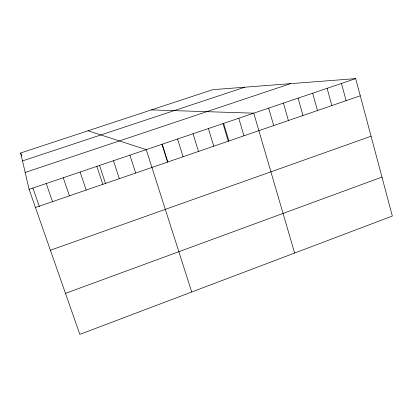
<?xml version="1.0" encoding="UTF-8"?>
<svg xmlns="http://www.w3.org/2000/svg" width="413" height="413" viewBox="0 0 413 413"><rect width="100%" height="100%" fill="white"/><g stroke="black" fill="none" stroke-linecap="round" stroke-linejoin="round"><path stroke-width="0.62" d="M65.481 293.359L381.963 177.094M50.396 250.232L371.06 136.223M35.451 207.512L360.275 95.801M29.091 189.335L355.691 78.62L392.35 216.04L79.828 334.38L29.091 189.335L20.65 152.991L212.809 89.667L355.691 78.62M25.167 172.443L290.509 83.658M22.493 160.925L244.863 87.189M151.395 109.904L253.763 113.172L294.634 253.04M88.046 130.782L146.233 149.625L191.73 292.006M20.65 152.991L21.662 155.887M32.875 188.039L39.338 206.567M46.241 183.522L52.503 201.647M63.251 177.755L69.415 195.834M80.122 172.035L86.188 190.063M96.854 166.362L102.827 184.343M99.533 165.437L105.609 183.77M113.446 160.74L119.326 178.669M129.909 155.159L135.696 173.037M162.211 144.194L167.833 162.01M161.958 144.292L167.57 162.077M177.554 139.005L183.083 156.744M193.031 133.76L198.472 151.447M208.389 128.551L213.748 146.197M223.634 123.384L228.905 140.983M222.984 123.59L228.275 141.22M238.755 118.257L243.949 135.81M268.656 108.123L273.695 125.578M283.437 103.111L288.398 120.524M298.109 98.139L302.987 115.506M312.667 93.204L317.473 110.524M327.117 88.305L331.845 105.578M341.458 83.447L346.115 100.674"/></g></svg>
